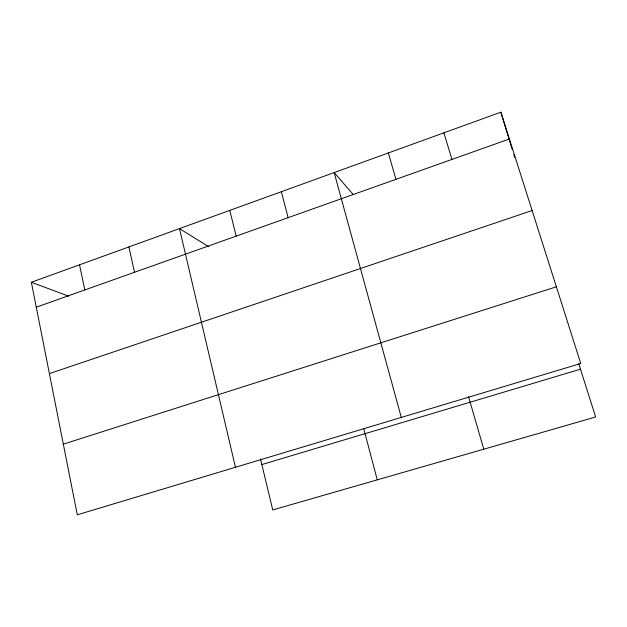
<?xml version="1.0" encoding="UTF-8"?>
<svg xmlns="http://www.w3.org/2000/svg" width="627" height="627" viewBox="0 0 627 627"><rect width="100%" height="100%" fill="white"/><g stroke="black" fill="none" stroke-linecap="round" stroke-linejoin="round"><path stroke-width="0.94" d="M31.35 282.268L500.863 112.194L580.759 363.495L77.286 514.806L31.35 282.268L68.633 296.156M36.28 307.206L509.383 138.998M49.392 373.606L532.127 210.523M63.327 444.159L556.376 286.805M261.843 464.568L580.477 369.193M208.838 246.811L179.487 228.604L235.454 467.272M353.048 194.339L334.175 172.574L401.288 417.433M578.713 363.636L595.65 416.994L272.753 509.931L260.495 458.956M500.863 112.194L512.102 149.163M513.787 154.704L514.626 157.471M443.885 132.83L451.934 159.423M468.526 396.648L483.785 449.198M388.34 152.949L395.943 179.33M363.809 429.017L377.274 479.851M281.343 191.705L288.106 217.671M229.795 210.382L236.167 236.136M128.903 246.928L134.523 272.275M79.535 264.806L84.802 289.956"/></g></svg>
